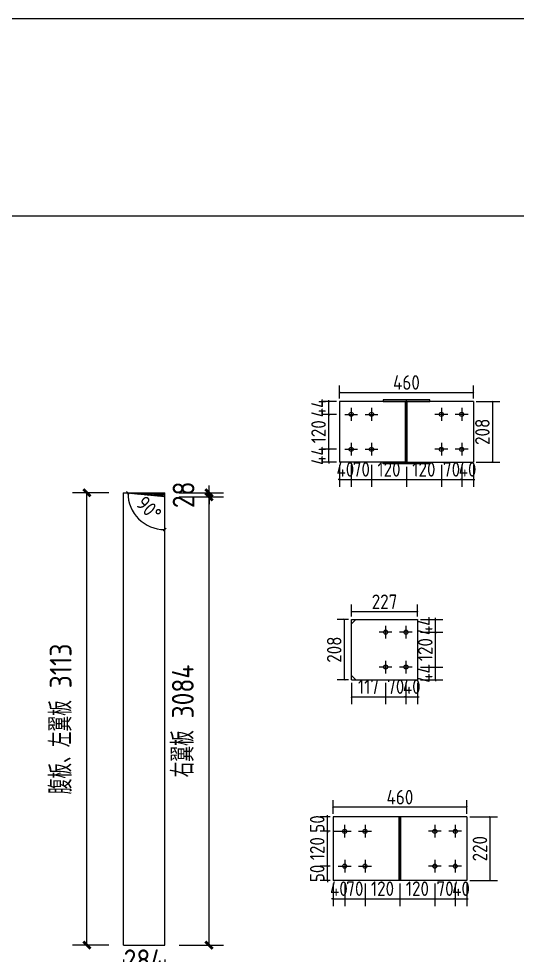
# Model space of a CAD drawing. Extents: x 533809 to 747315, y -17138 to 180511.
# Drawn here: x 655095 to 658522, y 166775 to 173220 of the extents above; entities that cross this region are included whole.
import ezdxf

# ---------------------------------------------------------------- set-up
doc = ezdxf.new("R2010")
doc.units = 0
doc.header["$LTSCALE"] = 1000
doc.header["$MEASUREMENT"] = 0
doc.layers.add('AXIS', color=3, linetype='Continuous')
doc.layers.add('DOTE', color=1, linetype='Continuous')
doc.styles.get("Standard").update_dxf_attribs({"font": 'gbenor.shx', "bigfont": 'gbcbig.shx'})
doc.dimstyles.get("Standard").update_dxf_attribs({"dimscale": 100, "dimtxt": 3.5, "dimasz": 1, "dimexe": 2.5, "dimexo": 3, "dimgap": 1.5, "dimtad": 1, "dimdec": 0, "dimzin": 0, "dimdsep": 46, "dimtxsty": 'Standard', "dimblk": 'ARCHTICK', "dimcen": 0.09, "dimadec": 0, "dimazin": 0, "dimtfac": 1, "dimtdec": 0, "dimtix": 1, "dimtmove": 2, "dimatfit": 3, "dimfxl": 1, "dimtolj": 1, "dimtzin": 0, "dimarcsym": 0})

# ---------------------------------------------------------------- blocks, each defined once
blk = doc.blocks.new('_ArchTick')
at = {"color": 0, "linetype": 'ByBlock', "const_width": 0.4}
blk.add_lwpolyline([(-0.5, -0.5), (0.5, 0.5)], dxfattribs=at)
blk = doc.blocks.new('*D787')
at = {"layer": 'AXIS', "color": 3, "lineweight": -2}
for p, q in [((655714.8, 169957.9), (655464, 169957.9)), ((655564, 166845.4), (655564, 169957.9)), ((655714.8, 166845.4), (655464, 166845.4))]:
    blk.add_line(p, q, dxfattribs=at)
at = {"layer": 'Defpoints', "color": 0}
for p in [(655564, 169957.9), (655814.8, 169957.9), (655814.8, 166845.4)]:
    blk.add_point(p, dxfattribs=at)
at = {"layer": 'AXIS', "color": 3, "lineweight": -2, "xscale": 50, "yscale": 50, "zscale": 50}
for p, rotation in [((655564, 169957.9), 90), ((655564, 166845.4), 270)]:
    blk.add_blockref('_ArchTick', p, dxfattribs=dict(at, rotation=rotation))
at = {"layer": 'AXIS', "color": 0, "insert": (655384, 168401.7), "char_height": 150, "attachment_point": 5, "rotation": 90}
blk.add_mtext('\\A1;腹板、左翼板 3113', dxfattribs=at)
blk = doc.blocks.new('*D788')
at = {"layer": 'AXIS', "color": 3, "lineweight": -2}
for p, q in [((656198.8, 169929.5), (656503.5, 169929.5)), ((656403.5, 166845.4), (656403.5, 169929.5)), ((656198.8, 166845.4), (656503.5, 166845.4))]:
    blk.add_line(p, q, dxfattribs=at)
at = {"layer": 'Defpoints', "color": 0}
for p in [(656098.8, 169929.5), (656403.5, 169929.5), (656098.8, 166845.4)]:
    blk.add_point(p, dxfattribs=at)
at = {"layer": 'AXIS', "color": 3, "lineweight": -2, "xscale": 50, "yscale": 50, "zscale": 50}
for p, rotation in [((656403.5, 169929.5), 90), ((656403.5, 166845.4), 270)]:
    blk.add_blockref('_ArchTick', p, dxfattribs=dict(at, rotation=rotation))
at = {"layer": 'AXIS', "color": 0, "insert": (656223.6, 168387.5), "char_height": 150, "attachment_point": 5, "rotation": 90}
blk.add_mtext('\\A1;右翼板 3084', dxfattribs=at)
blk = doc.blocks.new('*D789')
at = {"layer": 'AXIS', "color": 3, "lineweight": -2}
for p, q in [((656403.5, 169957.9), (656403.5, 170007.9)), ((656198.8, 169957.9), (656503.5, 169957.9)), ((656403.5, 169929.5), (656403.5, 169957.9)), ((656198.8, 169929.5), (656503.5, 169929.5)), ((656403.5, 169929.5), (656403.5, 169879.5))]:
    blk.add_line(p, q, dxfattribs=at)
at = {"layer": 'Defpoints', "color": 0}
for p in [(656098.8, 169957.9), (656403.5, 169957.9), (656098.8, 169929.5)]:
    blk.add_point(p, dxfattribs=at)
at = {"layer": 'AXIS', "color": 3, "lineweight": -2, "xscale": 50, "yscale": 50, "zscale": 50}
for p, rotation in [((656403.5, 169957.9), 270), ((656403.5, 169929.5), 90)]:
    blk.add_blockref('_ArchTick', p, dxfattribs=dict(at, rotation=rotation))
at = {"layer": 'AXIS', "color": 0, "insert": (656228.5, 169943.7), "char_height": 150, "attachment_point": 5, "rotation": 90}
blk.add_mtext('\\A1;28', dxfattribs=at)
blk = doc.blocks.new('*D790')
at = {"layer": 'AXIS', "color": 3, "lineweight": -2}
for p, q in [((655814.8, 166745.4), (655814.8, 166465.8)), ((656098.8, 166745.4), (656098.8, 166465.8)), ((655814.8, 166565.8), (655764.8, 166565.8)), ((655814.8, 166565.8), (656098.8, 166565.8)), ((656098.8, 166565.8), (656148.8, 166565.8))]:
    blk.add_line(p, q, dxfattribs=at)
at = {"layer": 'Defpoints', "color": 0}
for p in [(655814.8, 166845.4), (656098.8, 166845.4), (656098.8, 166565.8)]:
    blk.add_point(p, dxfattribs=at)
at = {"layer": 'AXIS', "color": 3, "lineweight": -2, "xscale": 50, "yscale": 50, "zscale": 50}
blk.add_blockref('_ArchTick', (655814.8, 166565.8), dxfattribs=at)
at = {"layer": 'AXIS', "color": 3, "lineweight": -2, "xscale": 50, "yscale": 50, "zscale": 50, "rotation": 180}
blk.add_blockref('_ArchTick', (656098.8, 166565.8), dxfattribs=at)
at = {"layer": 'AXIS', "color": 0, "insert": (655956.8, 166740.8), "char_height": 150, "attachment_point": 5}
blk.add_mtext('\\A1;284', dxfattribs=at)
blk = doc.blocks.new('*D826')
at = {"color": 3, "lineweight": -2}
for p, q in [((657280.6, 170257.4), (657176.4, 170257.4)), ((657226.4, 170257.4), (657226.4, 170267.4)), ((657226.4, 170169.4), (657226.4, 170257.4)), ((657280.6, 170169.4), (657176.4, 170169.4)), ((657226.4, 170169.4), (657226.4, 170159.4))]:
    blk.add_line(p, q, dxfattribs=at)
at = {"layer": 'Defpoints', "color": 0}
for p in [(657226.4, 170257.4), (657300.6, 170257.4), (657300.6, 170169.4)]:
    blk.add_point(p, dxfattribs=at)
at = {"color": 3, "lineweight": -2, "xscale": 10, "yscale": 10, "zscale": 10}
for p, rotation in [((657226.4, 170257.4), 270), ((657226.4, 170169.4), 90)]:
    blk.add_blockref('_ArchTick', p, dxfattribs=dict(at, rotation=rotation))
at = {"color": 0, "insert": (657156.4, 170213.4), "char_height": 100, "attachment_point": 5, "rotation": 90}
blk.add_mtext('\\A1;44', dxfattribs=at)
blk = doc.blocks.new('*D822')
at = {"color": 3, "lineweight": -2}
for p, q in [((657280.6, 170497.4), (657176.4, 170497.4)), ((657226.4, 170257.4), (657226.4, 170497.4)), ((657280.6, 170257.4), (657176.4, 170257.4))]:
    blk.add_line(p, q, dxfattribs=at)
at = {"layer": 'Defpoints', "color": 0}
for p in [(657226.4, 170497.4), (657300.6, 170497.4), (657300.6, 170257.4)]:
    blk.add_point(p, dxfattribs=at)
at = {"color": 3, "lineweight": -2, "xscale": 10, "yscale": 10, "zscale": 10}
for p, rotation in [((657226.4, 170497.4), 90), ((657226.4, 170257.4), 270)]:
    blk.add_blockref('_ArchTick', p, dxfattribs=dict(at, rotation=rotation))
at = {"color": 0, "insert": (657156.4, 170377.4), "char_height": 100, "attachment_point": 5, "rotation": 90}
blk.add_mtext('\\A1;120', dxfattribs=at)
blk = doc.blocks.new('*D827')
at = {"color": 3, "lineweight": -2}
for p, q in [((657280.6, 170585.4), (657176.4, 170585.4)), ((657226.4, 170585.4), (657226.4, 170595.4)), ((657226.4, 170497.4), (657226.4, 170585.4)), ((657280.6, 170497.4), (657176.4, 170497.4)), ((657226.4, 170497.4), (657226.4, 170487.4))]:
    blk.add_line(p, q, dxfattribs=at)
at = {"layer": 'Defpoints', "color": 0}
for p in [(657226.4, 170585.4), (657300.6, 170585.4), (657300.6, 170497.4)]:
    blk.add_point(p, dxfattribs=at)
at = {"color": 3, "lineweight": -2, "xscale": 10, "yscale": 10, "zscale": 10}
for p, rotation in [((657226.4, 170585.4), 270), ((657226.4, 170497.4), 90)]:
    blk.add_blockref('_ArchTick', p, dxfattribs=dict(at, rotation=rotation))
at = {"color": 0, "insert": (657156.4, 170541.4), "char_height": 100, "attachment_point": 5, "rotation": 90}
blk.add_mtext('\\A1;44', dxfattribs=at)
blk = doc.blocks.new('*D823')
at = {"color": 3, "lineweight": -2}
for p, q in [((657300.6, 170149.4), (657300.6, 169998.7)), ((657380.6, 170149.4), (657380.6, 169998.7)), ((657300.6, 170048.7), (657290.6, 170048.7)), ((657300.6, 170048.7), (657380.6, 170048.7)), ((657380.6, 170048.7), (657390.6, 170048.7))]:
    blk.add_line(p, q, dxfattribs=at)
at = {"layer": 'Defpoints', "color": 0}
for p in [(657300.6, 170169.4), (657380.6, 170169.4), (657380.6, 170048.7)]:
    blk.add_point(p, dxfattribs=at)
at = {"color": 3, "lineweight": -2, "xscale": 10, "yscale": 10, "zscale": 10}
blk.add_blockref('_ArchTick', (657300.6, 170048.7), dxfattribs=at)
at = {"color": 3, "lineweight": -2, "xscale": 10, "yscale": 10, "zscale": 10, "rotation": 180}
blk.add_blockref('_ArchTick', (657380.6, 170048.7), dxfattribs=at)
at = {"color": 0, "insert": (657340.6, 170118.7), "char_height": 100, "attachment_point": 5}
blk.add_mtext('\\A1;40', dxfattribs=at)
blk = doc.blocks.new('*D824')
at = {"color": 3, "lineweight": -2}
for p, q in [((657380.6, 170149.4), (657380.6, 169998.7)), ((657520.6, 170149.4), (657520.6, 169998.7)), ((657380.6, 170048.7), (657520.6, 170048.7))]:
    blk.add_line(p, q, dxfattribs=at)
at = {"layer": 'Defpoints', "color": 0}
for p in [(657380.6, 170169.4), (657520.6, 170169.4), (657520.6, 170048.7)]:
    blk.add_point(p, dxfattribs=at)
at = {"color": 3, "lineweight": -2, "xscale": 10, "yscale": 10, "zscale": 10, "rotation": 180}
blk.add_blockref('_ArchTick', (657380.6, 170048.7), dxfattribs=at)
at = {"color": 3, "lineweight": -2, "xscale": 10, "yscale": 10, "zscale": 10}
blk.add_blockref('_ArchTick', (657520.6, 170048.7), dxfattribs=at)
at = {"color": 0, "insert": (657450.6, 170118.7), "char_height": 100, "attachment_point": 5}
blk.add_mtext('\\A1;70', dxfattribs=at)
blk = doc.blocks.new('*D828')
at = {"color": 3, "lineweight": -2}
for p, q in [((657520.6, 170149.4), (657520.6, 169998.7)), ((657760.6, 170137.4), (657760.6, 169998.7)), ((657520.6, 170048.7), (657760.6, 170048.7))]:
    blk.add_line(p, q, dxfattribs=at)
at = {"layer": 'Defpoints', "color": 0}
for p in [(657520.6, 170169.4), (657760.6, 170157.4), (657760.6, 170048.7)]:
    blk.add_point(p, dxfattribs=at)
at = {"color": 3, "lineweight": -2, "xscale": 10, "yscale": 10, "zscale": 10, "rotation": 180}
blk.add_blockref('_ArchTick', (657520.6, 170048.7), dxfattribs=at)
at = {"color": 3, "lineweight": -2, "xscale": 10, "yscale": 10, "zscale": 10}
blk.add_blockref('_ArchTick', (657760.6, 170048.7), dxfattribs=at)
at = {"color": 0, "insert": (657640.6, 170118.7), "char_height": 100, "attachment_point": 5}
blk.add_mtext('\\A1;120', dxfattribs=at)
blk = doc.blocks.new('*D829')
at = {"color": 3, "lineweight": -2}
for p, q in [((657760.6, 170137.4), (657760.6, 169998.7)), ((658000.6, 170149.4), (658000.6, 169998.7)), ((657760.6, 170048.7), (658000.6, 170048.7))]:
    blk.add_line(p, q, dxfattribs=at)
at = {"layer": 'Defpoints', "color": 0}
for p in [(657760.6, 170157.4), (658000.6, 170169.4), (658000.6, 170048.7)]:
    blk.add_point(p, dxfattribs=at)
at = {"color": 3, "lineweight": -2, "xscale": 10, "yscale": 10, "zscale": 10, "rotation": 180}
blk.add_blockref('_ArchTick', (657760.6, 170048.7), dxfattribs=at)
at = {"color": 3, "lineweight": -2, "xscale": 10, "yscale": 10, "zscale": 10}
blk.add_blockref('_ArchTick', (658000.6, 170048.7), dxfattribs=at)
at = {"color": 0, "insert": (657880.6, 170118.7), "char_height": 100, "attachment_point": 5}
blk.add_mtext('\\A1;120', dxfattribs=at)
blk = doc.blocks.new('*D825')
at = {"color": 3, "lineweight": -2}
for p, q in [((658000.6, 170149.4), (658000.6, 169998.7)), ((658140.6, 170149.4), (658140.6, 169998.7)), ((658000.6, 170048.7), (658140.6, 170048.7))]:
    blk.add_line(p, q, dxfattribs=at)
at = {"layer": 'Defpoints', "color": 0}
for p in [(658000.6, 170169.4), (658140.6, 170169.4), (658140.6, 170048.7)]:
    blk.add_point(p, dxfattribs=at)
at = {"color": 3, "lineweight": -2, "xscale": 10, "yscale": 10, "zscale": 10, "rotation": 180}
blk.add_blockref('_ArchTick', (658000.6, 170048.7), dxfattribs=at)
at = {"color": 3, "lineweight": -2, "xscale": 10, "yscale": 10, "zscale": 10}
blk.add_blockref('_ArchTick', (658140.6, 170048.7), dxfattribs=at)
at = {"color": 0, "insert": (658070.6, 170118.7), "char_height": 100, "attachment_point": 5}
blk.add_mtext('\\A1;70', dxfattribs=at)
blk = doc.blocks.new('*D830')
at = {"color": 3, "lineweight": -2}
for p, q in [((658140.6, 170149.4), (658140.6, 169998.7)), ((658220.6, 170149.4), (658220.6, 169998.7)), ((658140.6, 170048.7), (658130.6, 170048.7)), ((658140.6, 170048.7), (658220.6, 170048.7)), ((658220.6, 170048.7), (658230.6, 170048.7))]:
    blk.add_line(p, q, dxfattribs=at)
at = {"layer": 'Defpoints', "color": 0}
for p in [(658140.6, 170169.4), (658220.6, 170169.4), (658220.6, 170048.7)]:
    blk.add_point(p, dxfattribs=at)
at = {"color": 3, "lineweight": -2, "xscale": 10, "yscale": 10, "zscale": 10}
blk.add_blockref('_ArchTick', (658140.6, 170048.7), dxfattribs=at)
at = {"color": 3, "lineweight": -2, "xscale": 10, "yscale": 10, "zscale": 10, "rotation": 180}
blk.add_blockref('_ArchTick', (658220.6, 170048.7), dxfattribs=at)
at = {"color": 0, "insert": (658180.6, 170118.7), "char_height": 100, "attachment_point": 5}
blk.add_mtext('\\A1;40', dxfattribs=at)
blk = doc.blocks.new('*D831')
at = {"color": 3, "lineweight": -2}
for p, q in [((658240.6, 170585.4), (658402.7, 170585.4)), ((658352.7, 170585.4), (658352.7, 170169.4)), ((658240.6, 170169.4), (658402.7, 170169.4))]:
    blk.add_line(p, q, dxfattribs=at)
at = {"layer": 'Defpoints', "color": 0}
for p in [(658220.6, 170585.4), (658220.6, 170169.4), (658352.7, 170169.4)]:
    blk.add_point(p, dxfattribs=at)
at = {"color": 3, "lineweight": -2, "xscale": 10, "yscale": 10, "zscale": 10}
for p, rotation in [((658352.7, 170585.4), 90), ((658352.7, 170169.4), 270)]:
    blk.add_blockref('_ArchTick', p, dxfattribs=dict(at, rotation=rotation))
at = {"color": 0, "insert": (658282.7, 170377.4), "char_height": 100, "attachment_point": 5, "rotation": 90}
blk.add_mtext('\\A1;208', dxfattribs=at)
blk = doc.blocks.new('*D832')
at = {"color": 3, "lineweight": -2}
for p, q in [((657300.6, 170605.4), (657300.6, 170697)), ((657300.6, 170647), (658220.6, 170647)), ((658220.6, 170605.4), (658220.6, 170697))]:
    blk.add_line(p, q, dxfattribs=at)
at = {"layer": 'Defpoints', "color": 0}
for p in [(658220.6, 170647), (657300.6, 170585.4), (658220.6, 170585.4)]:
    blk.add_point(p, dxfattribs=at)
at = {"color": 3, "lineweight": -2, "xscale": 10, "yscale": 10, "zscale": 10, "rotation": 180}
blk.add_blockref('_ArchTick', (657300.6, 170647), dxfattribs=at)
at = {"color": 3, "lineweight": -2, "xscale": 10, "yscale": 10, "zscale": 10}
blk.add_blockref('_ArchTick', (658220.6, 170647), dxfattribs=at)
at = {"color": 0, "insert": (657760.6, 170717), "char_height": 100, "attachment_point": 5}
blk.add_mtext('\\A1;460', dxfattribs=at)
blk = doc.blocks.new('*D836')
at = {"color": 3, "lineweight": -2}
for p, q in [((657383.1, 168650.5), (657383.1, 168503.7)), ((657617.1, 168650.5), (657617.1, 168503.7)), ((657383.1, 168553.7), (657617.1, 168553.7))]:
    blk.add_line(p, q, dxfattribs=at)
at = {"layer": 'Defpoints', "color": 0}
for p in [(657383.1, 168670.5), (657617.1, 168670.5), (657617.1, 168553.7)]:
    blk.add_point(p, dxfattribs=at)
at = {"color": 3, "lineweight": -2, "xscale": 10, "yscale": 10, "zscale": 10, "rotation": 180}
blk.add_blockref('_ArchTick', (657383.1, 168553.7), dxfattribs=at)
at = {"color": 3, "lineweight": -2, "xscale": 10, "yscale": 10, "zscale": 10}
blk.add_blockref('_ArchTick', (657617.1, 168553.7), dxfattribs=at)
at = {"color": 0, "insert": (657500.1, 168623.7), "char_height": 100, "attachment_point": 5}
blk.add_mtext('\\A1;117', dxfattribs=at)
blk = doc.blocks.new('*D833')
at = {"color": 3, "lineweight": -2}
for p, q in [((657617.1, 168650.5), (657617.1, 168503.7)), ((657757.1, 168650.5), (657757.1, 168503.7)), ((657617.1, 168553.7), (657757.1, 168553.7))]:
    blk.add_line(p, q, dxfattribs=at)
at = {"layer": 'Defpoints', "color": 0}
for p in [(657617.1, 168670.5), (657757.1, 168670.5), (657757.1, 168553.7)]:
    blk.add_point(p, dxfattribs=at)
at = {"color": 3, "lineweight": -2, "xscale": 10, "yscale": 10, "zscale": 10, "rotation": 180}
blk.add_blockref('_ArchTick', (657617.1, 168553.7), dxfattribs=at)
at = {"color": 3, "lineweight": -2, "xscale": 10, "yscale": 10, "zscale": 10}
blk.add_blockref('_ArchTick', (657757.1, 168553.7), dxfattribs=at)
at = {"color": 0, "insert": (657687.1, 168623.7), "char_height": 100, "attachment_point": 5}
blk.add_mtext('\\A1;70', dxfattribs=at)
blk = doc.blocks.new('*D837')
at = {"color": 3, "lineweight": -2}
for p, q in [((657757.1, 168650.5), (657757.1, 168503.7)), ((657837.1, 168650.5), (657837.1, 168503.7)), ((657757.1, 168553.7), (657747.1, 168553.7)), ((657757.1, 168553.7), (657837.1, 168553.7)), ((657837.1, 168553.7), (657847.1, 168553.7))]:
    blk.add_line(p, q, dxfattribs=at)
at = {"layer": 'Defpoints', "color": 0}
for p in [(657757.1, 168670.5), (657837.1, 168670.5), (657837.1, 168553.7)]:
    blk.add_point(p, dxfattribs=at)
at = {"color": 3, "lineweight": -2, "xscale": 10, "yscale": 10, "zscale": 10}
blk.add_blockref('_ArchTick', (657757.1, 168553.7), dxfattribs=at)
at = {"color": 3, "lineweight": -2, "xscale": 10, "yscale": 10, "zscale": 10, "rotation": 180}
blk.add_blockref('_ArchTick', (657837.1, 168553.7), dxfattribs=at)
at = {"color": 0, "insert": (657797.1, 168623.7), "char_height": 100, "attachment_point": 5}
blk.add_mtext('\\A1;40', dxfattribs=at)
blk = doc.blocks.new('*D834')
at = {"color": 3, "lineweight": -2}
for p, q in [((657857.1, 168758.5), (658010.2, 168758.5)), ((657960.2, 168758.5), (657960.2, 168768.5)), ((657960.2, 168670.5), (657960.2, 168758.5)), ((657857.1, 168670.5), (658010.2, 168670.5)), ((657960.2, 168670.5), (657960.2, 168660.5))]:
    blk.add_line(p, q, dxfattribs=at)
at = {"layer": 'Defpoints', "color": 0}
for p in [(657837.1, 168758.5), (657960.2, 168758.5), (657837.1, 168670.5)]:
    blk.add_point(p, dxfattribs=at)
at = {"color": 3, "lineweight": -2, "xscale": 10, "yscale": 10, "zscale": 10}
for p, rotation in [((657960.2, 168758.5), 270), ((657960.2, 168670.5), 90)]:
    blk.add_blockref('_ArchTick', p, dxfattribs=dict(at, rotation=rotation))
at = {"color": 0, "insert": (657890.2, 168714.5), "char_height": 100, "attachment_point": 5, "rotation": 90}
blk.add_mtext('\\A1;44', dxfattribs=at)
blk = doc.blocks.new('*D835')
at = {"color": 3, "lineweight": -2}
for p, q in [((657857.1, 168998.5), (658010.2, 168998.5)), ((657960.2, 168758.5), (657960.2, 168998.5)), ((657857.1, 168758.5), (658010.2, 168758.5))]:
    blk.add_line(p, q, dxfattribs=at)
at = {"layer": 'Defpoints', "color": 0}
for p in [(657837.1, 168998.5), (657960.2, 168998.5), (657837.1, 168758.5)]:
    blk.add_point(p, dxfattribs=at)
at = {"color": 3, "lineweight": -2, "xscale": 10, "yscale": 10, "zscale": 10}
for p, rotation in [((657960.2, 168998.5), 90), ((657960.2, 168758.5), 270)]:
    blk.add_blockref('_ArchTick', p, dxfattribs=dict(at, rotation=rotation))
at = {"color": 0, "insert": (657890.2, 168878.5), "char_height": 100, "attachment_point": 5, "rotation": 90}
blk.add_mtext('\\A1;120', dxfattribs=at)
blk = doc.blocks.new('*D838')
at = {"color": 3, "lineweight": -2}
for p, q in [((657960.2, 169086.5), (657960.2, 169096.5)), ((657857.1, 169086.5), (658010.2, 169086.5)), ((657960.2, 168998.5), (657960.2, 169086.5)), ((657857.1, 168998.5), (658010.2, 168998.5)), ((657960.2, 168998.5), (657960.2, 168988.5))]:
    blk.add_line(p, q, dxfattribs=at)
at = {"layer": 'Defpoints', "color": 0}
for p in [(657837.1, 169086.5), (657960.2, 169086.5), (657837.1, 168998.5)]:
    blk.add_point(p, dxfattribs=at)
at = {"color": 3, "lineweight": -2, "xscale": 10, "yscale": 10, "zscale": 10}
for p, rotation in [((657960.2, 169086.5), 270), ((657960.2, 168998.5), 90)]:
    blk.add_blockref('_ArchTick', p, dxfattribs=dict(at, rotation=rotation))
at = {"color": 0, "insert": (657890.2, 169042.5), "char_height": 100, "attachment_point": 5, "rotation": 90}
blk.add_mtext('\\A1;44', dxfattribs=at)
blk = doc.blocks.new('*D839')
at = {"color": 3, "lineweight": -2}
for p, q in [((657383.1, 169106.5), (657383.1, 169188)), ((657837.1, 169106.5), (657837.1, 169188)), ((657837.1, 169138), (657383.1, 169138))]:
    blk.add_line(p, q, dxfattribs=at)
at = {"layer": 'Defpoints', "color": 0}
for p in [(657383.1, 169138), (657383.1, 169086.5), (657837.1, 169086.5)]:
    blk.add_point(p, dxfattribs=at)
at = {"color": 3, "lineweight": -2, "xscale": 10, "yscale": 10, "zscale": 10, "rotation": 180}
blk.add_blockref('_ArchTick', (657383.1, 169138), dxfattribs=at)
at = {"color": 3, "lineweight": -2, "xscale": 10, "yscale": 10, "zscale": 10}
blk.add_blockref('_ArchTick', (657837.1, 169138), dxfattribs=at)
at = {"color": 0, "insert": (657610.1, 169208), "char_height": 100, "attachment_point": 5}
blk.add_mtext('\\A1;227', dxfattribs=at)
blk = doc.blocks.new('*D840')
at = {"color": 3, "lineweight": -2}
for p, q in [((657363.1, 169086.5), (657284, 169086.5)), ((657334, 168670.5), (657334, 169086.5)), ((657363.1, 168670.5), (657284, 168670.5))]:
    blk.add_line(p, q, dxfattribs=at)
at = {"layer": 'Defpoints', "color": 0}
for p in [(657334, 169086.5), (657383.1, 169086.5), (657383.1, 168670.5)]:
    blk.add_point(p, dxfattribs=at)
at = {"color": 3, "lineweight": -2, "xscale": 10, "yscale": 10, "zscale": 10}
for p, rotation in [((657334, 169086.5), 90), ((657334, 168670.5), 270)]:
    blk.add_blockref('_ArchTick', p, dxfattribs=dict(at, rotation=rotation))
at = {"color": 0, "insert": (657264, 168878.5), "char_height": 100, "attachment_point": 5, "rotation": 90}
blk.add_mtext('\\A1;208', dxfattribs=at)
blk = doc.blocks.new('*D1275')
at = {"color": 3, "lineweight": -2}
for p, q in [((657236, 167388.8), (657167.5, 167388.8)), ((657217.5, 167388.8), (657217.5, 167398.8)), ((657217.5, 167288.8), (657217.5, 167388.8)), ((657236, 167288.8), (657167.5, 167288.8)), ((657217.5, 167288.8), (657217.5, 167278.8))]:
    blk.add_line(p, q, dxfattribs=at)
at = {"layer": 'Defpoints', "color": 0}
for p in [(657217.5, 167388.8), (657256, 167388.8), (657256, 167288.8)]:
    blk.add_point(p, dxfattribs=at)
at = {"color": 3, "lineweight": -2, "xscale": 10, "yscale": 10, "zscale": 10}
for p, rotation in [((657217.5, 167388.8), 270), ((657217.5, 167288.8), 90)]:
    blk.add_blockref('_ArchTick', p, dxfattribs=dict(at, rotation=rotation))
at = {"color": 0, "insert": (657147.5, 167338.8), "char_height": 100, "attachment_point": 5, "rotation": 90}
blk.add_mtext('\\A1;50', dxfattribs=at)
blk = doc.blocks.new('*D1276')
at = {"color": 3, "lineweight": -2}
for p, q in [((657236, 167628.8), (657167.5, 167628.8)), ((657217.5, 167388.8), (657217.5, 167628.8)), ((657236, 167388.8), (657167.5, 167388.8))]:
    blk.add_line(p, q, dxfattribs=at)
at = {"layer": 'Defpoints', "color": 0}
for p in [(657217.5, 167628.8), (657256, 167628.8), (657256, 167388.8)]:
    blk.add_point(p, dxfattribs=at)
at = {"color": 3, "lineweight": -2, "xscale": 10, "yscale": 10, "zscale": 10}
for p, rotation in [((657217.5, 167628.8), 90), ((657217.5, 167388.8), 270)]:
    blk.add_blockref('_ArchTick', p, dxfattribs=dict(at, rotation=rotation))
at = {"color": 0, "insert": (657147.5, 167508.8), "char_height": 100, "attachment_point": 5, "rotation": 90}
blk.add_mtext('\\A1;120', dxfattribs=at)
blk = doc.blocks.new('*D1277')
at = {"color": 3, "lineweight": -2}
for p, q in [((657236, 167728.8), (657167.5, 167728.8)), ((657217.5, 167728.8), (657217.5, 167738.8)), ((657217.5, 167628.8), (657217.5, 167728.8)), ((657236, 167628.8), (657167.5, 167628.8)), ((657217.5, 167628.8), (657217.5, 167618.8))]:
    blk.add_line(p, q, dxfattribs=at)
at = {"layer": 'Defpoints', "color": 0}
for p in [(657217.5, 167728.8), (657256, 167728.8), (657256, 167628.8)]:
    blk.add_point(p, dxfattribs=at)
at = {"color": 3, "lineweight": -2, "xscale": 10, "yscale": 10, "zscale": 10}
for p, rotation in [((657217.5, 167728.8), 270), ((657217.5, 167628.8), 90)]:
    blk.add_blockref('_ArchTick', p, dxfattribs=dict(at, rotation=rotation))
at = {"color": 0, "insert": (657147.5, 167678.8), "char_height": 100, "attachment_point": 5, "rotation": 90}
blk.add_mtext('\\A1;50', dxfattribs=at)
blk = doc.blocks.new('*D1270')
at = {"color": 3, "lineweight": -2}
for p, q in [((657256, 167268.8), (657256, 167113.6)), ((657336, 167268.8), (657336, 167113.6)), ((657256, 167163.6), (657246, 167163.6)), ((657256, 167163.6), (657336, 167163.6)), ((657336, 167163.6), (657346, 167163.6))]:
    blk.add_line(p, q, dxfattribs=at)
at = {"layer": 'Defpoints', "color": 0}
for p in [(657256, 167288.8), (657336, 167288.8), (657336, 167163.6)]:
    blk.add_point(p, dxfattribs=at)
at = {"color": 3, "lineweight": -2, "xscale": 10, "yscale": 10, "zscale": 10}
blk.add_blockref('_ArchTick', (657256, 167163.6), dxfattribs=at)
at = {"color": 3, "lineweight": -2, "xscale": 10, "yscale": 10, "zscale": 10, "rotation": 180}
blk.add_blockref('_ArchTick', (657336, 167163.6), dxfattribs=at)
at = {"color": 0, "insert": (657296, 167233.6), "char_height": 100, "attachment_point": 5}
blk.add_mtext('\\A1;40', dxfattribs=at)
blk = doc.blocks.new('*D1271')
at = {"color": 3, "lineweight": -2}
for p, q in [((657336, 167268.8), (657336, 167113.6)), ((657476, 167268.8), (657476, 167113.6)), ((657336, 167163.6), (657476, 167163.6))]:
    blk.add_line(p, q, dxfattribs=at)
at = {"layer": 'Defpoints', "color": 0}
for p in [(657336, 167288.8), (657476, 167288.8), (657476, 167163.6)]:
    blk.add_point(p, dxfattribs=at)
at = {"color": 3, "lineweight": -2, "xscale": 10, "yscale": 10, "zscale": 10, "rotation": 180}
blk.add_blockref('_ArchTick', (657336, 167163.6), dxfattribs=at)
at = {"color": 3, "lineweight": -2, "xscale": 10, "yscale": 10, "zscale": 10}
blk.add_blockref('_ArchTick', (657476, 167163.6), dxfattribs=at)
at = {"color": 0, "insert": (657406, 167233.6), "char_height": 100, "attachment_point": 5}
blk.add_mtext('\\A1;70', dxfattribs=at)
blk = doc.blocks.new('*D1272')
at = {"color": 3, "lineweight": -2}
for p, q in [((657476, 167268.8), (657476, 167113.6)), ((657716, 167268.8), (657716, 167113.6)), ((657476, 167163.6), (657716, 167163.6))]:
    blk.add_line(p, q, dxfattribs=at)
at = {"layer": 'Defpoints', "color": 0}
for p in [(657476, 167288.8), (657716, 167288.8), (657716, 167163.6)]:
    blk.add_point(p, dxfattribs=at)
at = {"color": 3, "lineweight": -2, "xscale": 10, "yscale": 10, "zscale": 10, "rotation": 180}
blk.add_blockref('_ArchTick', (657476, 167163.6), dxfattribs=at)
at = {"color": 3, "lineweight": -2, "xscale": 10, "yscale": 10, "zscale": 10}
blk.add_blockref('_ArchTick', (657716, 167163.6), dxfattribs=at)
at = {"color": 0, "insert": (657596, 167233.6), "char_height": 100, "attachment_point": 5}
blk.add_mtext('\\A1;120', dxfattribs=at)
blk = doc.blocks.new('*D1273')
at = {"color": 3, "lineweight": -2}
for p, q in [((657956, 167268.8), (657956, 167113.6)), ((658096, 167268.8), (658096, 167113.6)), ((657956, 167163.6), (658096, 167163.6))]:
    blk.add_line(p, q, dxfattribs=at)
at = {"layer": 'Defpoints', "color": 0}
for p in [(657956, 167288.8), (658096, 167288.8), (658096, 167163.6)]:
    blk.add_point(p, dxfattribs=at)
at = {"color": 3, "lineweight": -2, "xscale": 10, "yscale": 10, "zscale": 10, "rotation": 180}
blk.add_blockref('_ArchTick', (657956, 167163.6), dxfattribs=at)
at = {"color": 3, "lineweight": -2, "xscale": 10, "yscale": 10, "zscale": 10}
blk.add_blockref('_ArchTick', (658096, 167163.6), dxfattribs=at)
at = {"color": 0, "insert": (658026, 167233.6), "char_height": 100, "attachment_point": 5}
blk.add_mtext('\\A1;70', dxfattribs=at)
blk = doc.blocks.new('*D1278')
at = {"color": 3, "lineweight": -2}
for p, q in [((658096, 167268.8), (658096, 167113.6)), ((658176, 167268.8), (658176, 167113.6)), ((658096, 167163.6), (658086, 167163.6)), ((658096, 167163.6), (658176, 167163.6)), ((658176, 167163.6), (658186, 167163.6))]:
    blk.add_line(p, q, dxfattribs=at)
at = {"layer": 'Defpoints', "color": 0}
for p in [(658096, 167288.8), (658176, 167288.8), (658176, 167163.6)]:
    blk.add_point(p, dxfattribs=at)
at = {"color": 3, "lineweight": -2, "xscale": 10, "yscale": 10, "zscale": 10}
blk.add_blockref('_ArchTick', (658096, 167163.6), dxfattribs=at)
at = {"color": 3, "lineweight": -2, "xscale": 10, "yscale": 10, "zscale": 10, "rotation": 180}
blk.add_blockref('_ArchTick', (658176, 167163.6), dxfattribs=at)
at = {"color": 0, "insert": (658136, 167233.6), "char_height": 100, "attachment_point": 5}
blk.add_mtext('\\A1;40', dxfattribs=at)
blk = doc.blocks.new('*D1279')
at = {"color": 3, "lineweight": -2}
for p, q in [((657256, 167748.8), (657256, 167843.5)), ((658176, 167748.8), (658176, 167843.5)), ((658176, 167793.5), (657256, 167793.5))]:
    blk.add_line(p, q, dxfattribs=at)
at = {"layer": 'Defpoints', "color": 0}
for p in [(657256, 167793.5), (657256, 167728.8), (658176, 167728.8)]:
    blk.add_point(p, dxfattribs=at)
at = {"color": 3, "lineweight": -2, "xscale": 10, "yscale": 10, "zscale": 10, "rotation": 180}
blk.add_blockref('_ArchTick', (657256, 167793.5), dxfattribs=at)
at = {"color": 3, "lineweight": -2, "xscale": 10, "yscale": 10, "zscale": 10}
blk.add_blockref('_ArchTick', (658176, 167793.5), dxfattribs=at)
at = {"color": 0, "insert": (657716, 167863.5), "char_height": 100, "attachment_point": 5}
blk.add_mtext('\\A1;460', dxfattribs=at)
blk = doc.blocks.new('*D1280')
at = {"color": 3, "lineweight": -2}
for p, q in [((658196, 167728.8), (658385.8, 167728.8)), ((658335.8, 167288.8), (658335.8, 167728.8)), ((658196, 167288.8), (658385.8, 167288.8))]:
    blk.add_line(p, q, dxfattribs=at)
at = {"layer": 'Defpoints', "color": 0}
for p in [(658176, 167728.8), (658335.8, 167728.8), (658176, 167288.8)]:
    blk.add_point(p, dxfattribs=at)
at = {"color": 3, "lineweight": -2, "xscale": 10, "yscale": 10, "zscale": 10}
for p, rotation in [((658335.8, 167728.8), 90), ((658335.8, 167288.8), 270)]:
    blk.add_blockref('_ArchTick', p, dxfattribs=dict(at, rotation=rotation))
at = {"color": 0, "insert": (658265.8, 167508.8), "char_height": 100, "attachment_point": 5, "rotation": 90}
blk.add_mtext('\\A1;220', dxfattribs=at)
blk = doc.blocks.new('*D1274')
at = {"color": 3, "lineweight": -2}
for p, q in [((657716, 167268.8), (657716, 167113.6)), ((657956, 167265.5), (657956, 167113.6)), ((657716, 167163.6), (657956, 167163.6))]:
    blk.add_line(p, q, dxfattribs=at)
at = {"layer": 'Defpoints', "color": 0}
for p in [(657716, 167288.8), (657956, 167285.5), (657956, 167163.6)]:
    blk.add_point(p, dxfattribs=at)
at = {"color": 3, "lineweight": -2, "xscale": 10, "yscale": 10, "zscale": 10, "rotation": 180}
blk.add_blockref('_ArchTick', (657716, 167163.6), dxfattribs=at)
at = {"color": 3, "lineweight": -2, "xscale": 10, "yscale": 10, "zscale": 10}
blk.add_blockref('_ArchTick', (657956, 167163.6), dxfattribs=at)
at = {"color": 0, "insert": (657836, 167233.6), "char_height": 100, "attachment_point": 5}
blk.add_mtext('\\A1;120', dxfattribs=at)
blk = doc.blocks.new('*D1316')
at = {"color": 0, "lineweight": -2}
blk.add_arc((656098.8, 169957.9), 253.3, 180, 270, dxfattribs=at)
at = {"layer": 'Defpoints', "color": 0}
for p in [(655814.8, 169957.9), (656098.8, 169957.9), (656098.8, 169929.5), (655879.4, 169831.3), (656098.8, 166845.4)]:
    blk.add_point(p, dxfattribs=at)
at = {"color": 0, "lineweight": -2, "xscale": 20, "yscale": 20, "zscale": 20, "rotation": 89.99999999997509}
blk.add_blockref('_ArchTick', (655845.5, 169957.9), dxfattribs=at)
at = {"color": 0, "lineweight": -2, "xscale": 20, "yscale": 20, "zscale": 20}
blk.add_blockref('_ArchTick', (656098.8, 169704.6), dxfattribs=at)
at = {"color": 0, "insert": (655990.4, 169849.5), "char_height": 100, "attachment_point": 5, "rotation": 315}
blk.add_mtext('\\A1;90°', dxfattribs=at)

msp = doc.modelspace()

# ---------------------------------------------------------------- hatches: boundary and pattern name
h = msp.add_hatch()
h.set_pattern_fill('ANSI31', color=2, scale=5, style=0)
h.set_pattern_definition([(45, (0, 0), (-5.61266008, 5.61266008), [])])
h.paths.add_polyline_path([(656098.8, 169957.9), (655814.8, 169957.9), (656098.8, 169929.5)])

# ---------------------------------------------------------------- linework, layer by layer
at = {"color": 2}
for p, q in [((657300.6, 170585.4), (657300.6, 170169.4)), ((658220.6, 170585.4), (657300.6, 170585.4)), ((658220.6, 170585.4), (658220.6, 170169.4)), ((657754.6, 170169.4), (657300.6, 170169.4)), ((657766.6, 170169.4), (658220.6, 170169.4)), ((656098.8, 169929.5), (655814.8, 169957.9)), ((655814.8, 169957.9), (656098.8, 169957.9)), ((656098.8, 169929.5), (656098.8, 169957.9))]:
    msp.add_line(p, q, dxfattribs=at)
at = {"color": 4}
for p, q in [((657760.6, 170597.4), (657600.6, 170597.4)), ((657600.6, 170597.4), (657600.6, 170585.4)), ((657600.6, 170585.4), (657920.6, 170585.4)), ((657754.6, 170169.4), (657754.6, 170585.4)), ((657920.6, 170597.4), (657760.6, 170597.4)), ((657766.6, 170169.4), (657766.6, 170585.4)), ((657920.6, 170585.4), (657920.6, 170597.4)), ((657600.6, 170157.4), (657600.6, 170169.4)), ((657600.6, 170169.4), (657920.6, 170169.4)), ((657760.6, 170157.4), (657600.6, 170157.4)), ((657920.6, 170157.4), (657760.6, 170157.4)), ((657920.6, 170169.4), (657920.6, 170157.4)), ((657710, 167288.8), (657710, 167728.8)), ((657722, 167288.8), (657722, 167728.8))]:
    msp.add_line(p, q, dxfattribs=at)
at = {"color": 1}
for p, q in [((657760.6, 170157.4), (657760.6, 170597.4)), ((657716, 167288.8), (657716, 167728.8))]:
    msp.add_line(p, q, dxfattribs=at)
for p, q in [((657380.6, 170541.4), (657380.6, 170453.4)), ((657520.6, 170541.4), (657520.6, 170453.4)), ((658000.6, 170541.4), (658000.6, 170453.4)), ((658140.6, 170541.4), (658140.6, 170453.4)), ((657336.6, 170497.4), (657424.6, 170497.4)), ((657476.6, 170497.4), (657564.6, 170497.4)), ((658044.6, 170497.4), (657956.6, 170497.4)), ((658184.6, 170497.4), (658096.6, 170497.4)), ((657336.6, 170257.4), (657424.6, 170257.4)), ((657380.6, 170301.4), (657380.6, 170213.4)), ((657476.6, 170257.4), (657564.6, 170257.4)), ((657520.6, 170301.4), (657520.6, 170213.4)), ((658044.6, 170257.4), (657956.6, 170257.4)), ((658000.6, 170301.4), (658000.6, 170213.4)), ((658184.6, 170257.4), (658096.6, 170257.4)), ((658140.6, 170301.4), (658140.6, 170213.4)), ((657383.1, 168670.5), (657383.1, 169086.5)), ((657383.1, 169086.5), (657837.1, 169086.5)), ((657413.1, 169086.5), (657383.1, 169056.5)), ((657617.1, 169042.5), (657617.1, 168954.5)), ((657757.1, 169042.5), (657757.1, 168954.5)), ((657837.1, 169086.5), (657837.1, 168670.5)), ((657661.1, 168998.5), (657573.1, 168998.5)), ((657801.1, 168998.5), (657713.1, 168998.5)), ((657617.1, 168802.5), (657617.1, 168714.5)), ((657757.1, 168802.5), (657757.1, 168714.5)), ((657661.1, 168758.5), (657573.1, 168758.5)), ((657801.1, 168758.5), (657713.1, 168758.5)), ((657383.1, 168700.5), (657413.1, 168670.5)), ((657383.1, 168670.5), (657837.1, 168670.5)), ((657256, 167728.8), (657256, 167288.8)), ((658176, 167728.8), (657256, 167728.8)), ((658176, 167728.8), (658176, 167288.8)), ((657256, 167628.8), (657336, 167628.8)), ((657292, 167628.8), (657380, 167628.8)), ((657335.6, 167672.8), (657335.6, 167584.8)), ((657432, 167628.8), (657520, 167628.8)), ((657476, 167672.8), (657476, 167584.8)), ((658000, 167628.8), (657912, 167628.8)), ((657956, 167672.8), (657956, 167584.8)), ((658140, 167628.8), (658052, 167628.8)), ((658095.6, 167672.8), (658095.6, 167584.8)), ((657336, 167432.8), (657336, 167344.8)), ((657476, 167432.8), (657476, 167344.8)), ((657956, 167432.8), (657956, 167344.8)), ((658096, 167432.8), (658096, 167344.8)), ((657292, 167388.8), (657380, 167388.8)), ((657432, 167388.8), (657520, 167388.8)), ((658000, 167388.8), (657912, 167388.8)), ((658140, 167388.8), (658052, 167388.8)), ((658176, 167288.8), (657256, 167288.8)), ((655814.8, 166845.4), (656098.8, 166845.4))]:
    msp.add_line(p, q)
msp.add_lwpolyline([(664149.1, 173219.7), (652269.1, 173219.7), (652269.1, 171862.3), (664146.2, 171862.3)])
msp.add_lwpolyline([(652269.1, 171862.3), (664149.1, 171862.3), (664149.1, 163462.3), (652269.1, 163462.3)], close=True)
for centre in [(657380.6, 170497.4), (657520.6, 170497.4), (658000.6, 170497.4), (658140.6, 170497.4), (657380.6, 170257.4), (657520.6, 170257.4), (658000.6, 170257.4), (658140.6, 170257.4), (657617.1, 168998.5), (657757.1, 168998.5), (657617.1, 168758.5), (657757.1, 168758.5), (657336, 167628.8), (657476, 167628.8), (657956, 167628.8), (658096, 167628.8), (657336, 167388.8), (657476, 167388.8), (657956, 167388.8), (658096, 167388.8)]:
    msp.add_circle(centre, 14)
at = {"layer": 'AXIS', "color": 0}
msp.add_line((656098.8, 166845.4), (656098.8, 169929.5), dxfattribs=at)
at = {"layer": 'DOTE', "color": 0}
msp.add_line((655814.8, 166845.4), (655814.8, 169957.9), dxfattribs=at)

# ---------------------------------------------------------------- dimensions: what is measured, and where the dimension line sits
for p1, p2, distance, picture, middle in [((657300.6, 170585.4), (658220.6, 170585.4), 61.5, '*D832', (657760.6, 170717)), ((658220.6, 170585.4), (658220.6, 170169.4), 132.1, '*D831', (658282.7, 170377.4)), ((657837.1, 169086.5), (657383.1, 169086.5), -51.5, '*D839', (657610.1, 169208)), ((657383.1, 168670.5), (657383.1, 169086.5), 49.1, '*D840', (657264, 168878.5)), ((658176, 167728.8), (657256, 167728.8), -64.7, '*D1279', (657716, 167863.5)), ((658176, 167288.8), (658176, 167728.8), -159.8, '*D1280', (658265.8, 167508.8))]:
    dim = msp.add_aligned_dim(p1=p1, p2=p2, distance=distance, dimstyle='Standard', override={"dimtxt": 1, "dimasz": 0.1, "dimexe": 0.5, "dimexo": 0.2, "dimgap": 0.2, "dimlfac": 0.5, "dimclrd": 3, "dimclre": 3})
    dim.commit()
    dim.dimension.update_dxf_attribs({"geometry": picture, "text_midpoint": middle})
for base, p1, p2, picture, middle in [((657226.4, 170585.4), (657300.6, 170497.4), (657300.6, 170585.4), '*D827', (657156.4, 170541.4)), ((657226.4, 170497.4), (657300.6, 170257.4), (657300.6, 170497.4), '*D822', (657156.4, 170377.4)), ((657226.4, 170257.4), (657300.6, 170169.4), (657300.6, 170257.4), '*D826', (657156.4, 170213.4)), ((657960.2, 169086.5), (657837.1, 168998.5), (657837.1, 169086.5), '*D838', (657890.2, 169042.5)), ((657960.2, 168998.5), (657837.1, 168758.5), (657837.1, 168998.5), '*D835', (657890.2, 168878.5)), ((657960.2, 168758.5), (657837.1, 168670.5), (657837.1, 168758.5), '*D834', (657890.2, 168714.5)), ((657217.5, 167728.8), (657256, 167628.8), (657256, 167728.8), '*D1277', (657147.5, 167678.8)), ((657217.5, 167628.8), (657256, 167388.8), (657256, 167628.8), '*D1276', (657147.5, 167508.8)), ((657217.5, 167388.8), (657256, 167288.8), (657256, 167388.8), '*D1275', (657147.5, 167338.8))]:
    dim = msp.add_linear_dim(base=base, p1=p1, p2=p2, angle=90, dimstyle='Standard', override={"dimtxt": 1, "dimasz": 0.1, "dimexe": 0.5, "dimexo": 0.2, "dimgap": 0.2, "dimlfac": 0.5, "dimclrd": 3, "dimclre": 3})
    dim.commit()
    dim.dimension.update_dxf_attribs({"geometry": picture, "text_midpoint": middle})
for base, p1, p2, picture, middle in [((657380.6, 170048.7), (657300.6, 170169.4), (657380.6, 170169.4), '*D823', (657340.6, 170118.7)), ((657520.6, 170048.7), (657380.6, 170169.4), (657520.6, 170169.4), '*D824', (657450.6, 170118.7)), ((657760.6, 170048.7), (657520.6, 170169.4), (657760.6, 170157.4), '*D828', (657640.6, 170118.7)), ((658000.6, 170048.7), (657760.6, 170157.4), (658000.6, 170169.4), '*D829', (657880.6, 170118.7)), ((658140.6, 170048.7), (658000.6, 170169.4), (658140.6, 170169.4), '*D825', (658070.6, 170118.7)), ((658220.6, 170048.7), (658140.6, 170169.4), (658220.6, 170169.4), '*D830', (658180.6, 170118.7)), ((657617.1, 168553.7), (657383.1, 168670.5), (657617.1, 168670.5), '*D836', (657500.1, 168623.7)), ((657757.1, 168553.7), (657617.1, 168670.5), (657757.1, 168670.5), '*D833', (657687.1, 168623.7)), ((657837.1, 168553.7), (657757.1, 168670.5), (657837.1, 168670.5), '*D837', (657797.1, 168623.7)), ((657336, 167163.6), (657256, 167288.8), (657336, 167288.8), '*D1270', (657296, 167233.6)), ((657476, 167163.6), (657336, 167288.8), (657476, 167288.8), '*D1271', (657406, 167233.6)), ((657716, 167163.6), (657476, 167288.8), (657716, 167288.8), '*D1272', (657596, 167233.6)), ((657956, 167163.6), (657716, 167288.8), (657956, 167285.5), '*D1274', (657836, 167233.6)), ((658096, 167163.6), (657956, 167288.8), (658096, 167288.8), '*D1273', (658026, 167233.6)), ((658176, 167163.6), (658096, 167288.8), (658176, 167288.8), '*D1278', (658136, 167233.6))]:
    dim = msp.add_linear_dim(base=base, p1=p1, p2=p2, dimstyle='Standard', override={"dimtxt": 1, "dimasz": 0.1, "dimexe": 0.5, "dimexo": 0.2, "dimgap": 0.2, "dimlfac": 0.5, "dimclrd": 3, "dimclre": 3})
    dim.commit()
    dim.dimension.update_dxf_attribs({"geometry": picture, "text_midpoint": middle})
at = {"color": 1}
dim = msp.add_angular_dim_2l(base=(655879.4, 169831.3), line1=((656098.8, 166845.4), (656098.8, 169929.5)), line2=((655814.8, 169957.9), (656098.8, 169957.9)), dimstyle='Standard', override={"dimtxt": 1, "dimasz": 0.2, "dimgap": 0.5}, dxfattribs=at)
dim.commit()
dim.dimension.update_dxf_attribs({"geometry": '*D1316', "text_midpoint": (655990.4, 169849.5)})
at = {"layer": 'AXIS', "color": 0}
dim = msp.add_linear_dim(base=(656403.5, 169957.9), p1=(656098.8, 169929.5), p2=(656098.8, 169957.9), angle=90, dimstyle='Standard', override={"dimtxt": 1.5, "dimasz": 0.5, "dimexe": 1, "dimexo": 1, "dimgap": 1, "dimclrd": 3, "dimclre": 3}, dxfattribs=at)
dim.commit()
dim.dimension.update_dxf_attribs({"geometry": '*D789', "text_midpoint": (656228.5, 169943.7)})
dim = msp.add_aligned_dim(p1=(655814.8, 166845.4), p2=(655814.8, 169957.9), distance=250.8, text='腹板、左翼板 3113', dimstyle='Standard', override={"dimtxt": 1.5, "dimasz": 0.5, "dimexe": 1, "dimexo": 1, "dimgap": 1, "dimclrd": 3, "dimclre": 3}, dxfattribs=at)
dim.commit()
dim.dimension.update_dxf_attribs({"geometry": '*D787', "text_midpoint": (655384, 168401.7)})
dim = msp.add_linear_dim(base=(656403.5, 169929.5), p1=(656098.8, 166845.4), p2=(656098.8, 169929.5), angle=90, text='右翼板 3084', dimstyle='Standard', override={"dimtxt": 1.5, "dimasz": 0.5, "dimexe": 1, "dimexo": 1, "dimgap": 1, "dimclrd": 3, "dimclre": 3}, dxfattribs=at)
dim.commit()
dim.dimension.update_dxf_attribs({"geometry": '*D788', "text_midpoint": (656223.6, 168387.5)})
dim = msp.add_aligned_dim(p1=(655814.8, 166845.4), p2=(656098.8, 166845.4), distance=-279.6, dimstyle='Standard', override={"dimtxt": 1.5, "dimasz": 0.5, "dimexe": 1, "dimexo": 1, "dimgap": 1, "dimclrd": 3, "dimclre": 3}, dxfattribs=at)
dim.commit()
dim.dimension.update_dxf_attribs({"geometry": '*D790', "text_midpoint": (655956.8, 166740.8)})

doc.saveas('drawing.dxf')
